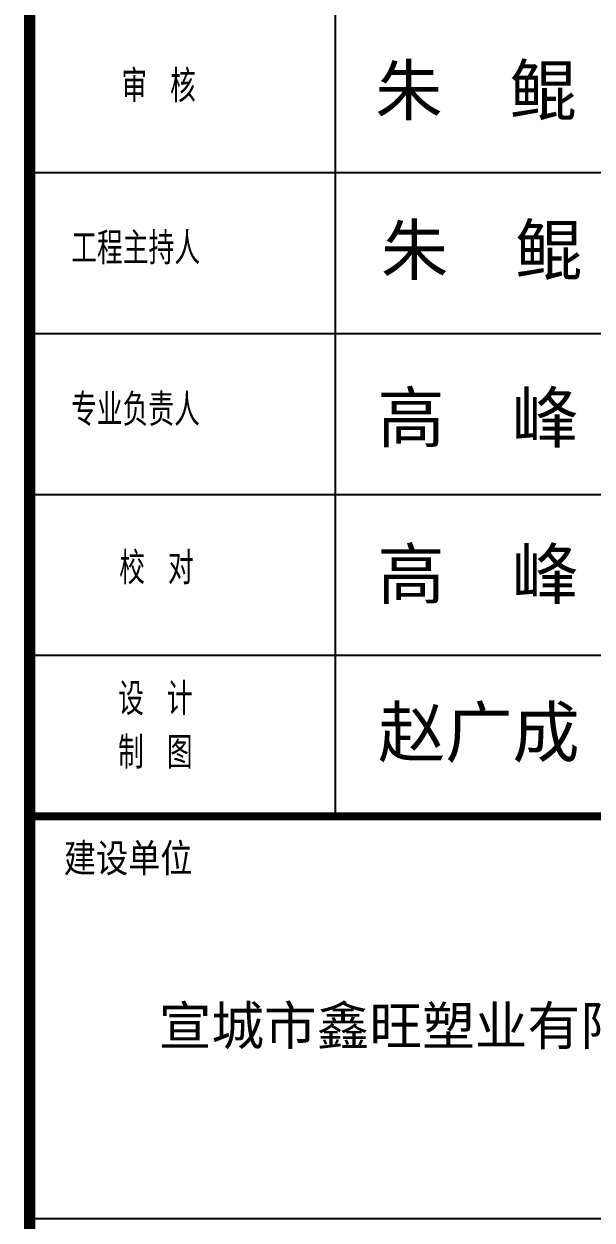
# Model space of a CAD drawing. Extents: x -21908402 to 2004492, y 83987 to 5079726.
# Drawn here: x 1893121 to 1896865, y 163075 to 170960 of the extents above; entities that cross this region are included whole.
import ezdxf

# ---------------------------------------------------------------- set-up
doc = ezdxf.new("R2010")
doc.units = 0
doc.header["$LTSCALE"] = 1000
doc.layers.get('0').update_dxf_attribs({"linetype": 'CONTINUOUS'})
for name, color, linetype in [('1', 140, 'CONTINUOUS'), ('PP-PM-TK', 7, 'CONTINUOUS'), ('PUB_TEXT', 7, 'CONTINUOUS'), ('PUB_TITLE', 4, 'CONTINUOUS'), ('签名', 255, 'CONTINUOUS')]:
    doc.layers.add(name, color=color, linetype=linetype)
doc.styles.add('-黑体', font='simhei.ttf', dxfattribs={"width": 0.8})
doc.styles.add('TQ', font='txt.shx', dxfattribs={"width": 0.8, "bigfont": 'hztxt.shx'})

# ---------------------------------------------------------------- blocks, each defined once
blk = doc.blocks.new('TK')
at = {"layer": '1'}
blk.add_line((1742537.1, 356591.5), (1748370.6, 356591.5), dxfattribs=at)
at = {"layer": 'PP-PM-TK', "color": 4}
for points, const_width in [([(1742537.1, 401992.7), (1742537.1, 341992.7)], 74.2), ([(1742537.1, 359243.1), (1748370.6, 359243.1)], 21.2)]:
    blk.add_lwpolyline(points, dxfattribs=dict(at, const_width=const_width))
at = {"layer": 'PUB_TITLE', "color": 4}
for p, q in [((1744552.2, 359243.1), (1744552.2, 366667.7)), ((1742537.1, 363485.7), (1748370.6, 363485.7)), ((1742537.1, 362425.1), (1748370.6, 362425.1)), ((1742537.1, 361364.4), (1748370.6, 361364.4)), ((1742537.1, 360303.8), (1748370.6, 360303.8)), ((1742537.1, 359243.1), (1748370.6, 359243.1))]:
    blk.add_line(p, q, dxfattribs=at)
at = {"layer": 'PUB_TITLE', "color": 4, "const_width": 53}
blk.add_lwpolyline([(1742537.1, 359243.1), (1748370.6, 359243.1)], dxfattribs=at)
at = {"layer": 'PUB_TEXT', "color": 2, "style": 'TQ'}
blk.add_text('建设单位', height=212.13, dxfattribs=at).set_placement((1742762.7, 358853.6))
at = {"layer": 'PUB_TEXT', "color": 2, "char_height": 212.13, "width": 1781.712, "attachment_point": 1, "style": 'TQ'}
for s, insert in [('审 核', (1743142.1, 364161.9)), ('工程主持人', (1742811.9, 363092.8)), ('专业负责人', (1742810.8, 362028)), ('校 对', (1743127.9, 360984.1)), ('设 计 \\P制 图', (1743120.8, 360121.9))]:
    blk.add_mtext(s, dxfattribs=dict(at, insert=insert))
at = {"layer": 'PUB_TITLE', "color": 255, "style": '-黑体'}
blk.add_text('宣城市鑫旺塑业有限公司', height=254.556, dxfattribs=at).set_placement((1743387.9, 357734.9))
at = {"layer": '签名', "linetype": 'CONTINUOUS', "style": '-黑体'}
for s, p in [('朱  鲲', (1744815.2, 363866.1)), ('朱  鲲', (1744852.4, 362813.7)), ('高  峰', (1744829.5, 361709)), ('高  峰', (1744829.5, 360677.3)), ('赵广成', (1744834.1, 359634.7))]:
    blk.add_text(s, height=324.56, dxfattribs=at).set_placement(p)

msp = doc.modelspace()

# ---------------------------------------------------------------- block references
msp.add_blockref('TK', (150620.9, -193505.5))

doc.saveas('drawing.dxf')
